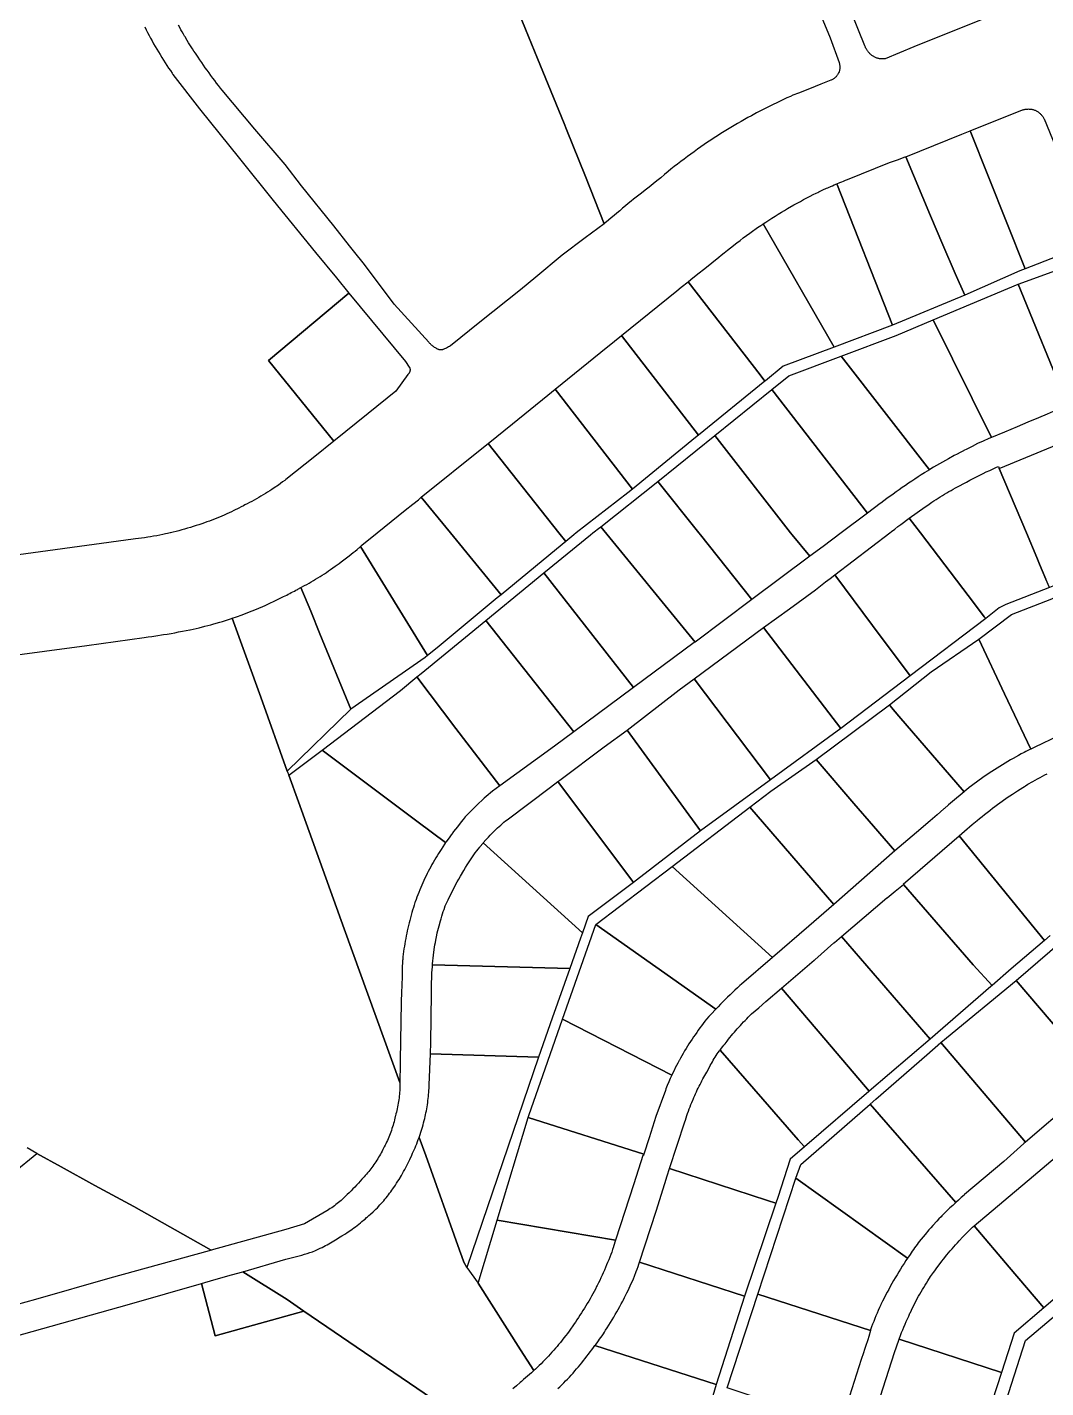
# Model space of a CAD drawing. Header units: metres. Extents: x 3 to 1005126, y 39 to 4383651.
# Drawn here: x 478923.6 to 479233.9, y 4365535 to 4365949.3 of the extents above; entities that cross this region are included whole.
import ezdxf

# ---------------------------------------------------------------- set-up
doc = ezdxf.new("R2010")
doc.units = ezdxf.units.M
doc.header["$MEASUREMENT"] = 0
doc.layers.add('TM_Llucmajor', color=7, linetype='Continuous')

msp = doc.modelspace()

# ---------------------------------------------------------------- linework, layer by layer
at = {"layer": 'TM_Llucmajor', "linetype": 'Continuous', "flags": 128}
for points in [[(479153.27, 4365982.13), (479168.16, 4365946.13), (479170.88, 4365938.61), (479170.92, 4365938.48), (479170.98, 4365938.29), (479171.03, 4365938.1), (479171.06, 4365937.91), (479171.09, 4365937.71), (479171.11, 4365937.52), (479171.12, 4365937.32), (479171.12, 4365936.93), (479171.1, 4365936.73), (479171.08, 4365936.54), (479171.04, 4365936.34), (479171, 4365936.15), (479170.88, 4365935.77), (479170.74, 4365935.41), (479170.65, 4365935.23), (479170.45, 4365934.89), (479170.34, 4365934.73), (479170.22, 4365934.57), (479170.1, 4365934.42), (479169.97, 4365934.27), (479169.83, 4365934.13), (479169.53, 4365933.87), (479169.38, 4365933.75), (479169.21, 4365933.64), (479169.05, 4365933.54), (479168.88, 4365933.44), (479168.7, 4365933.35), (479168.52, 4365933.27), (479168.35, 4365933.2), (479165.29, 4365931.98), (479163.6, 4365931.3), (479161.9, 4365930.62), (479158.5, 4365929.28), (479156.82, 4365928.62), (479156.08, 4365928.29), (479155.03, 4365927.82), (479153.98, 4365927.34), (479152.94, 4365926.85), (479151.9, 4365926.36), (479150.86, 4365925.86), (479149.83, 4365925.35), (479148.8, 4365924.84), (479147.78, 4365924.31), (479146.76, 4365923.78), (479145.74, 4365923.25), (479144.73, 4365922.71), (479144.19, 4365922.41), (479143.14, 4365921.83), (479142.09, 4365921.24), (479141.04, 4365920.65), (479140, 4365920.04), (479138.97, 4365919.43), (479137.94, 4365918.82), (479136.91, 4365918.2), (479135.89, 4365917.57), (479134.87, 4365916.93), (479133.85, 4365916.29), (479132.84, 4365915.64), (479131.84, 4365914.98), (479130.84, 4365914.32), (479129.84, 4365913.63), (479128.81, 4365912.91), (479127.78, 4365912.18), (479126.75, 4365911.44), (479125.73, 4365910.69), (479124.71, 4365909.94), (479123.7, 4365909.19), (479122.69, 4365908.42), (479121.69, 4365907.65), (479120.69, 4365906.88), (479119.7, 4365906.1), (479118.88, 4365905.41), (479117.73, 4365904.45), (479116.56, 4365903.49), (479115.4, 4365902.54), (479114.23, 4365901.6), (479113.05, 4365900.66), (479111.87, 4365899.72), (479110.69, 4365898.8), (479109.5, 4365897.88), (479108.28, 4365896.94), (479107.58, 4365896.36), (479106.7, 4365895.64), (479105.83, 4365894.92), (479104.96, 4365894.2), (479104.08, 4365893.47), (479103.22, 4365892.74), (479102.35, 4365892.01), (479101.48, 4365891.28), (479100.62, 4365890.54), (479099.59, 4365889.67), (479099.49, 4365889.58), (479099.38, 4365889.49), (479093.61, 4365903.87), (479087.83, 4365918.24), (479087.13, 4365919.98), (479079.07, 4365939.85), (479075.42, 4365948.8), (479071.88, 4365957.53)], [(479224.29, 4365955.66), (479193.62, 4365943.39), (479184.98, 4365939.72), (479184.78, 4365939.7), (479184.59, 4365939.68), (479184.39, 4365939.67), (479184.2, 4365939.67), (479184, 4365939.67), (479183.8, 4365939.68), (479183.59, 4365939.7), (479183.39, 4365939.73), (479183.19, 4365939.76), (479182.99, 4365939.8), (479182.79, 4365939.85), (479182.59, 4365939.91), (479182.39, 4365939.97), (479182.19, 4365940.04), (479182, 4365940.12), (479181.81, 4365940.21), (479181.62, 4365940.3), (479181.44, 4365940.4), (479181.26, 4365940.5), (479181.08, 4365940.62), (479180.91, 4365940.74), (479180.75, 4365940.86), (479180.59, 4365940.99), (479180.43, 4365941.13), (479180.28, 4365941.27), (479180.14, 4365941.41), (479180.01, 4365941.56), (479179.88, 4365941.71), (479179.75, 4365941.87), (479179.63, 4365942.03), (479179.52, 4365942.19), (479179.42, 4365942.35), (479179.31, 4365942.51), (479179.21, 4365942.69), (479179.1, 4365942.87), (479178.99, 4365943.07), (479178.89, 4365943.26), (479178.81, 4365943.46), (479178.72, 4365943.65), (479170.38, 4365964.43)], [(479071.88, 4365957.53), (479075.42, 4365948.8), (479079.07, 4365939.85), (479087.13, 4365919.98), (479087.83, 4365918.24), (479093.61, 4365903.87), (479099.38, 4365889.49), (479093.6, 4365885.22), (479086.57, 4365879.93), (479078.49, 4365873.22), (479073.82, 4365869.36), (479061.5, 4365859.49), (479052.53, 4365852.31), (479052.23, 4365852.14), (479051.93, 4365851.97), (479051.62, 4365851.81), (479051.3, 4365851.65), (479050.99, 4365851.5), (479050.67, 4365851.36), (479050.34, 4365851.23), (479050.2, 4365851.17), (479050.08, 4365851.14), (479049.95, 4365851.11), (479049.83, 4365851.09), (479049.7, 4365851.07), (479049.58, 4365851.07), (479049.45, 4365851.07), (479049.33, 4365851.08), (479049.2, 4365851.1), (479049.08, 4365851.13), (479048.97, 4365851.16), (479048.84, 4365851.2), (479048.72, 4365851.25), (479048.58, 4365851.33), (479048.35, 4365851.44), (479048.15, 4365851.55), (479047.93, 4365851.67), (479047.72, 4365851.8), (479047.53, 4365851.94), (479047.32, 4365852.08), (479047.12, 4365852.23), (479046.93, 4365852.39), (479046.76, 4365852.55), (479046.58, 4365852.72), (479046.41, 4365852.89), (479046.23, 4365853.07), (479046.08, 4365853.26), (479045.98, 4365853.38), (479035.43, 4365865), (479026.32, 4365877.13), (479023.04, 4365881.24), (479021.83, 4365882.78), (479016.99, 4365888.88), (479007.21, 4365901.09), (479002.2, 4365907.5), (478992.9, 4365918.26), (478982.99, 4365930.22), (478982.51, 4365930.83), (478981.9, 4365931.59), (478981.3, 4365932.34), (478980.73, 4365933.11), (478980.14, 4365933.88), (478979.56, 4365934.66), (478978.99, 4365935.44), (478978.42, 4365936.23), (478977.86, 4365937.02), (478977.32, 4365937.81), (478976.76, 4365938.61), (478976.23, 4365939.42), (478975.68, 4365940.25), (478975.26, 4365940.84), (478974.83, 4365941.46), (478974.4, 4365942.09), (478973.99, 4365942.72), (478973.57, 4365943.37), (478973.16, 4365944.01), (478972.76, 4365944.64), (478972.38, 4365945.28), (478971.68, 4365946.41), (478971.57, 4365946.6), (478971.19, 4365947.25), (478970.83, 4365947.92), (478970.45, 4365948.59), (478970.1, 4365949.24), (478969.75, 4365949.93)], [(478959.4, 4365949.44), (478959.83, 4365948.59), (478960.27, 4365947.72), (478960.73, 4365946.87), (478961.19, 4365946.01), (478961.65, 4365945.17), (478962.13, 4365944.33), (478962.61, 4365943.49), (478963.08, 4365942.66), (478963.58, 4365941.82), (478964.08, 4365940.99), (478964.58, 4365940.17), (478965.09, 4365939.35), (478965.61, 4365938.55), (478966.14, 4365937.73), (478966.66, 4365936.92), (478967.22, 4365936.12), (478967.75, 4365935.33), (478968, 4365934.95), (478976.13, 4365924.47), (478988.31, 4365909.41), (478998.56, 4365896.57), (479011.38, 4365880.74), (479017.81, 4365872.98), (479021.61, 4365868.37), (478997.08, 4365847.82), (479017.02, 4365823.26), (479011.27, 4365818.6), (479002.38, 4365811.56), (479002.06, 4365811.32), (479001.41, 4365810.85), (479000.77, 4365810.38), (479000.13, 4365809.92), (478998.83, 4365809.02), (478998.17, 4365808.58), (478997.5, 4365808.15), (478996.84, 4365807.72), (478996.16, 4365807.31), (478995.49, 4365806.89), (478994.81, 4365806.49), (478994.13, 4365806.09), (478993.44, 4365805.69), (478992.75, 4365805.31), (478992.06, 4365804.94), (478991.35, 4365804.56), (478990.65, 4365804.2), (478989.94, 4365803.84), (478989.51, 4365803.62), (478988.79, 4365803.23), (478988.06, 4365802.85), (478986.6, 4365802.13), (478985.88, 4365801.78), (478985.13, 4365801.44), (478984.38, 4365801.1), (478983.64, 4365800.77), (478982.14, 4365800.13), (478979.86, 4365799.23), (478979.1, 4365798.95), (478978.34, 4365798.67), (478977.63, 4365798.42), (478976.77, 4365798.13), (478975.91, 4365797.84), (478975.06, 4365797.55), (478974.18, 4365797.28), (478973.31, 4365797.01), (478972.45, 4365796.76), (478971.57, 4365796.51), (478970.7, 4365796.26), (478969.83, 4365796.01), (478968.95, 4365795.78), (478968.07, 4365795.56), (478967.23, 4365795.35), (478967.19, 4365795.34), (478966.31, 4365795.13), (478965.79, 4365795.02), (478964.88, 4365794.83), (478963.97, 4365794.65), (478963.06, 4365794.48), (478962.13, 4365794.31), (478961.22, 4365794.16), (478960.31, 4365794.01), (478959.39, 4365793.87), (478958.47, 4365793.74), (478957.56, 4365793.62), (478956.63, 4365793.51), (478955.88, 4365793.41), (478913.47, 4365787.67)], [(479240.56, 4365834.18), (479225.4, 4365871.06), (479250.34, 4365880.13)], [(479234.95, 4365778.67), (479221.7, 4365773.52), (479219.61, 4365772.48), (479215.54, 4365769.26), (479215.12, 4365769.81), (479212.11, 4365773.77), (479195.71, 4365795.35), (479195.71, 4365795.35), (479192.28, 4365799.86), (479197.15, 4365803.25), (479197.94, 4365803.81), (479198.74, 4365804.37), (479199.15, 4365804.66), (479199.78, 4365805.08), (479200.42, 4365805.51), (479201.07, 4365805.92), (479201.72, 4365806.33), (479202.37, 4365806.74), (479203.03, 4365807.13), (479203.69, 4365807.52), (479204.35, 4365807.91), (479205.02, 4365808.28), (479205.69, 4365808.65), (479206.37, 4365809.02), (479206.76, 4365809.22), (479207.75, 4365809.77), (479208.73, 4365810.31), (479209.72, 4365810.84), (479210.72, 4365811.37), (479211.72, 4365811.89), (479212.72, 4365812.4), (479213.72, 4365812.91), (479214.73, 4365813.4), (479215.74, 4365813.9), (479216.76, 4365814.38), (479217.78, 4365814.86), (479218.8, 4365815.33), (479219.4, 4365815.6), (479219.68, 4365814.98), (479227.96, 4365795.35), (479231.14, 4365787.81), (479231.92, 4365785.82), (479232.76, 4365783.85), (479233.85, 4365781.26)], [(478915.99, 4365757.63), (478941.81, 4365761.03), (478959.29, 4365763.52), (478960.46, 4365763.67), (478961.62, 4365763.83), (478962.79, 4365763.99), (478965.11, 4365764.35), (478966.27, 4365764.54), (478967.43, 4365764.74), (478968.58, 4365764.94), (478969.74, 4365765.16), (478970.89, 4365765.38), (478973.19, 4365765.84), (478973.26, 4365765.85), (478974.16, 4365766.05), (478975.07, 4365766.25), (478975.97, 4365766.45), (478977.77, 4365766.89), (478978.67, 4365767.12), (478979.57, 4365767.36), (478980.46, 4365767.6), (478982.24, 4365768.12), (478983.13, 4365768.39), (478984, 4365768.66), (478984.89, 4365768.95), (478985.56, 4365769.17), (478986.08, 4365769.34), (478994.74, 4365745.26), (479002.83, 4365722.78), (479003.27, 4365721.58), (479006.2, 4365713.45), (479020.19, 4365674.76), (479037.12, 4365627.94), (479037.16, 4365627.14), (479037.14, 4365626.59), (479037.11, 4365626.04), (479037.08, 4365625.48), (479037.03, 4365624.93), (479036.98, 4365624.37), (479036.92, 4365623.82), (479036.86, 4365623.27), (479036.79, 4365622.72), (479036.7, 4365622.17), (479036.62, 4365621.62), (479036.52, 4365621.07), (479036.42, 4365620.53), (479036.31, 4365619.98), (479036.19, 4365619.44), (479036.06, 4365618.9), (479035.93, 4365618.36), (479035.79, 4365617.82), (479035.73, 4365617.61), (479035.61, 4365617.07), (479035.48, 4365616.54), (479035.34, 4365616.01), (479035.19, 4365615.48), (479035.04, 4365614.95), (479034.87, 4365614.42), (479034.7, 4365613.9), (479034.53, 4365613.38), (479034.34, 4365612.86), (479034.15, 4365612.34), (479033.95, 4365611.83), (479033.74, 4365611.32), (479033.53, 4365610.81), (479033.31, 4365610.31), (479033.08, 4365609.81), (479032.84, 4365609.31), (479032.6, 4365608.82), (479032.34, 4365608.33), (479032.16, 4365607.99), (479031.93, 4365607.51), (479031.69, 4365607.04), (479031.45, 4365606.56), (479031.19, 4365606.1), (479030.93, 4365605.63), (479030.66, 4365605.17), (479030.39, 4365604.72), (479030.11, 4365604.26), (479029.82, 4365603.82), (479029.52, 4365603.37), (479029.22, 4365602.93), (479028.91, 4365602.5), (479028.6, 4365602.07), (479028.28, 4365601.65), (479027.95, 4365601.23), (479027.62, 4365600.81), (479027.28, 4365600.4), (479026.93, 4365600), (479026.58, 4365599.6), (479026.22, 4365599.2), (479026.12, 4365599.09), (479025.58, 4365598.48), (479025.04, 4365597.88), (479024.5, 4365597.28), (479023.94, 4365596.68), (479023.38, 4365596.1), (479022.82, 4365595.52), (479022.25, 4365594.94), (479021.68, 4365594.37), (479021.09, 4365593.81), (479020.51, 4365593.25), (479019.92, 4365592.7), (479019.6, 4365592.39), (479019.21, 4365592.05), (479018.82, 4365591.71), (479018.42, 4365591.38), (479018.02, 4365591.06), (479017.61, 4365590.75), (479017.2, 4365590.42), (479016.78, 4365590.12), (479016.36, 4365589.82), (479015.94, 4365589.53), (479015.5, 4365589.25), (479015.07, 4365588.97), (479014.92, 4365588.87), (479008.05, 4365584.91), (479002.35, 4365583.22), (478979.7, 4365576.93), (478956.07, 4365590.17), (478944.18, 4365596.57), (478933.92, 4365602.27), (478926.59, 4365606.35), (478923.6, 4365608.01)], [(479235.21, 4365672.7), (479233.47, 4365671.22), (479233.47, 4365671.22), (479207.42, 4365703.03), (479209.94, 4365705.2), (479210.66, 4365705.85), (479211.41, 4365706.49), (479212.91, 4365707.75), (479213.67, 4365708.37), (479214.44, 4365708.99), (479215.2, 4365709.6), (479215.98, 4365710.21), (479216.76, 4365710.81), (479216.88, 4365710.9), (479217.61, 4365711.47), (479218.36, 4365712.03), (479219.1, 4365712.58), (479219.85, 4365713.13), (479220.61, 4365713.68), (479222.13, 4365714.74), (479222.9, 4365715.27), (479223.67, 4365715.78), (479225.23, 4365716.8), (479226.02, 4365717.3), (479226.81, 4365717.79), (479227.4, 4365718.15), (479227.71, 4365718.34), (479228.43, 4365718.77), (479229.89, 4365719.63), (479230.63, 4365720.05), (479231.37, 4365720.46), (479232.11, 4365720.86), (479232.86, 4365721.26), (479233.61, 4365721.65), (479234.23, 4365721.96)], [(479250.34, 4365629.18), (479224.85, 4365658.98), (479248.98, 4365679.84)], [(479055.98, 4365525.56), (479007.92, 4365558.33), (479007.92, 4365558.33), (479002.76, 4365561.85), (478989.25, 4365570.34), (479002.35, 4365574.12), (479004.01, 4365574.51), (479004.83, 4365574.72), (479005.66, 4365574.94), (479007.3, 4365575.41), (479008.11, 4365575.64), (479008.93, 4365575.89), (479009.74, 4365576.15), (479010.55, 4365576.42), (479010.72, 4365576.47), (479011.27, 4365576.71), (479011.81, 4365576.94), (479012.89, 4365577.45), (479013.42, 4365577.71), (479013.95, 4365577.97), (479014.48, 4365578.26), (479015, 4365578.54), (479015.52, 4365578.83), (479016.03, 4365579.11), (479016.54, 4365579.42), (479017.04, 4365579.73), (479017.55, 4365580.04), (479018.04, 4365580.37), (479018.4, 4365580.61), (479018.94, 4365580.93), (479019.48, 4365581.24), (479020.54, 4365581.89), (479021.07, 4365582.24), (479021.59, 4365582.58), (479022.61, 4365583.29), (479023.12, 4365583.66), (479023.62, 4365584.02), (479024.12, 4365584.41), (479024.61, 4365584.79), (479025.09, 4365585.18), (479025.57, 4365585.58), (479026.05, 4365585.98), (479026.52, 4365586.38), (479026.99, 4365586.8), (479027.28, 4365587.07), (479027.72, 4365587.45), (479028.16, 4365587.82), (479029.02, 4365588.61), (479029.43, 4365589), (479029.85, 4365589.42), (479030.26, 4365589.82), (479031.06, 4365590.66), (479031.45, 4365591.08), (479031.83, 4365591.53), (479032.21, 4365591.96), (479032.58, 4365592.41), (479032.95, 4365592.84), (479033.31, 4365593.3), (479033.66, 4365593.75), (479034.01, 4365594.22), (479034.35, 4365594.68), (479034.69, 4365595.16), (479034.97, 4365595.56), (479035.75, 4365596.7), (479036.13, 4365597.28), (479036.5, 4365597.86), (479036.87, 4365598.45), (479037.59, 4365599.63), (479038.27, 4365600.83), (479038.6, 4365601.43), (479038.93, 4365602.04), (479039.25, 4365602.66), (479039.56, 4365603.27), (479039.86, 4365603.9), (479040.16, 4365604.52), (479040.74, 4365605.78), (479041.01, 4365606.41), (479041.2, 4365606.86), (479041.74, 4365608.08), (479042, 4365608.7), (479042.25, 4365609.32), (479042.49, 4365609.94), (479042.73, 4365610.57), (479042.95, 4365611.18), (479045.04, 4365605.68), (479055.29, 4365576.84), (479056.03, 4365575.01), (479056.64, 4365573.2), (479057.5, 4365571.59), (479061, 4365566.79), (479073.84, 4365546.58), (479077.9, 4365540.19), (479077.22, 4365539.56), (479076.63, 4365539.03), (479076.02, 4365538.5), (479075.41, 4365537.98), (479074.79, 4365537.47), (479074.13, 4365536.93), (479073.76, 4365536.58), (479072.64, 4365535.6), (479071.5, 4365534.66)], [(478919.3, 4365550.47), (478954.79, 4365560.4), (478976.68, 4365566.72), (478980.86, 4365550.75), (479007.92, 4365558.33), (479055.98, 4365525.56)], [(479192.69, 4365440.11), (479227.68, 4365549.37), (479245.81, 4365564.74)], [(479085.25, 4365534.71), (479085.84, 4365535.28), (479086.44, 4365535.87), (479087.02, 4365536.45), (479087.6, 4365537.05), (479088.18, 4365537.64), (479088.74, 4365538.25), (479089.31, 4365538.86), (479089.86, 4365539.47), (479090.41, 4365540.09), (479090.96, 4365540.72), (479091.5, 4365541.35), (479092.03, 4365541.98), (479092.56, 4365542.62), (479093.08, 4365543.27), (479093.59, 4365543.92), (479094.1, 4365544.58), (479094.6, 4365545.24), (479095.09, 4365545.9), (479095.58, 4365546.57), (479096.06, 4365547.25), (479096.52, 4365547.9), (479133.43, 4365536.02), (479124.95, 4365506.93)]]:
    msp.add_lwpolyline(points, dxfattribs=at)
for points in [[(479227.58, 4365875.78), (479210.78, 4365917.75), (479226.76, 4365924.14), (479226.96, 4365924.2), (479227.16, 4365924.26), (479227.36, 4365924.31), (479227.56, 4365924.35), (479227.76, 4365924.39), (479227.96, 4365924.41), (479228.17, 4365924.43), (479228.37, 4365924.44), (479228.58, 4365924.45), (479228.78, 4365924.44), (479228.99, 4365924.43), (479229.19, 4365924.41), (479229.4, 4365924.38), (479229.6, 4365924.34), (479229.8, 4365924.3), (479230, 4365924.25), (479230.19, 4365924.19), (479230.39, 4365924.12), (479230.58, 4365924.04), (479230.77, 4365923.96), (479230.95, 4365923.87), (479231.13, 4365923.77), (479231.31, 4365923.67), (479231.48, 4365923.56), (479231.65, 4365923.44), (479231.82, 4365923.32), (479231.97, 4365923.19), (479232.13, 4365923.05), (479232.28, 4365922.91), (479232.42, 4365922.76), (479232.56, 4365922.61), (479232.69, 4365922.45), (479232.81, 4365922.29), (479232.93, 4365922.12), (479233.04, 4365921.95), (479233.15, 4365921.77), (479233.24, 4365921.59), (479233.34, 4365921.4), (479248.72, 4365884.03), (479227.58, 4365875.78)], [(479209.15, 4365867.76), (479206.3, 4365874.36), (479202.51, 4365883.12), (479198.72, 4365891.88), (479191.18, 4365909.9), (479208.26, 4365916.74), (479210.78, 4365917.75), (479227.58, 4365875.78), (479225.98, 4365875.15), (479209.15, 4365867.76)], [(479187.14, 4365858.59), (479170.22, 4365901.65), (479171.14, 4365902.02), (479171.72, 4365902.26), (479172.29, 4365902.49), (479172.87, 4365902.72), (479173.44, 4365902.94), (479186.3, 4365908.15), (479188.67, 4365908.99), (479191.05, 4365909.85), (479191.18, 4365909.9), (479198.72, 4365891.88), (479202.51, 4365883.12), (479206.3, 4365874.36), (479209.15, 4365867.76), (479187.14, 4365858.59)], [(479169.38, 4365851.9), (479147.74, 4365889.46), (479148.58, 4365890.01), (479149.52, 4365890.62), (479150.46, 4365891.22), (479151.4, 4365891.81), (479152.35, 4365892.4), (479153.31, 4365892.98), (479154.26, 4365893.55), (479155.22, 4365894.12), (479157.16, 4365895.22), (479158.13, 4365895.77), (479159.11, 4365896.31), (479160.09, 4365896.84), (479161.07, 4365897.36), (479162.06, 4365897.88), (479163.05, 4365898.39), (479163.93, 4365898.83), (479164.4, 4365899.05), (479164.77, 4365899.26), (479165.15, 4365899.45), (479165.53, 4365899.64), (479165.92, 4365899.82), (479166.31, 4365900), (479166.7, 4365900.17), (479167.1, 4365900.33), (479167.5, 4365900.48), (479167.9, 4365900.63), (479168.14, 4365900.73), (479168.3, 4365900.8), (479168.87, 4365901.06), (479169.43, 4365901.3), (479170.22, 4365901.65), (479187.14, 4365858.59), (479169.38, 4365851.9)], [(479148.31, 4365841.55), (479146.84, 4365843.45), (479124.91, 4365871.83), (479125.72, 4365872.48), (479127.86, 4365874.19), (479129.99, 4365875.9), (479134.27, 4365879.3), (479135, 4365879.88), (479135.94, 4365880.65), (479136.89, 4365881.42), (479137.85, 4365882.18), (479139.77, 4365883.68), (479140.74, 4365884.42), (479141.72, 4365885.16), (479142.7, 4365885.89), (479143.68, 4365886.61), (479144.51, 4365887.2), (479145.66, 4365888.03), (479146.66, 4365888.74), (479146.73, 4365888.78), (479147.65, 4365889.4), (479147.74, 4365889.46), (479169.38, 4365851.9), (479153.88, 4365846.07), (479148.45, 4365841.66), (479148.31, 4365841.55)], [(479128.11, 4365825.13), (479104.66, 4365855.47), (479121.46, 4365869.06), (479122.8, 4365870.13), (479124.91, 4365871.83), (479146.84, 4365843.45), (479148.31, 4365841.55), (479128.11, 4365825.13)], [(479217.36, 4365824.42), (479199.59, 4365860.23), (479225.4, 4365871.06), (479240.56, 4365834.18), (479237.01, 4365832.68), (479234.29, 4365831.54), (479231.58, 4365830.4), (479228.34, 4365829.04), (479225.11, 4365827.68), (479221.25, 4365826.05), (479217.36, 4365824.42)], [(479017.02, 4365823.26), (478997.08, 4365847.82), (479021.61, 4365868.37), (479038.8, 4365847.53), (479039.98, 4365845.85), (479040.03, 4365845.8), (479040.05, 4365845.72), (479040.09, 4365845.65), (479040.12, 4365845.58), (479040.14, 4365845.51), (479040.16, 4365845.44), (479040.17, 4365845.37), (479040.2, 4365845.28), (479040.22, 4365845.2), (479040.22, 4365845.12), (479040.22, 4365845.03), (479040.22, 4365844.95), (479040.22, 4365844.87), (479040.22, 4365844.8), (479040.2, 4365844.7), (479040.18, 4365844.62), (479040.16, 4365844.55), (479040.15, 4365844.46), (479040.12, 4365844.38), (479040.09, 4365844.31), (479040.05, 4365844.23), (479040.02, 4365844.17), (479039.97, 4365844.09), (479039.93, 4365844.02), (479039.89, 4365843.95), (479039.84, 4365843.89), (479039.78, 4365843.83), (479039.73, 4365843.78), (479039.67, 4365843.72), (479039.62, 4365843.67), (479039.57, 4365843.62), (479039.51, 4365843.58), (479035.91, 4365838.48), (479027.42, 4365831.7), (479017.02, 4365823.26)], [(479198.39, 4365814.54), (479171.5, 4365849.13), (479188.33, 4365855.45), (479199.59, 4365860.23), (479217.36, 4365824.42), (479216.46, 4365824.08), (479214.76, 4365823.32), (479213.08, 4365822.52), (479211.42, 4365821.7), (479210.59, 4365821.28), (479209.76, 4365820.85), (479208.94, 4365820.41), (479208.74, 4365820.31), (479207.82, 4365819.84), (479206.9, 4365819.36), (479205.99, 4365818.88), (479204.17, 4365817.9), (479203.26, 4365817.39), (479202.36, 4365816.88), (479201.47, 4365816.37), (479200.57, 4365815.85), (479199.68, 4365815.32), (479198.81, 4365814.8), (479198.39, 4365814.54)], [(479107.93, 4365808.67), (479084.43, 4365839.09), (479098.32, 4365850.34), (479102.47, 4365853.69), (479104.66, 4365855.47), (479128.11, 4365825.13), (479127.16, 4365824.36), (479107.93, 4365808.67)], [(479179.55, 4365801.35), (479150.44, 4365838.99), (479155.59, 4365843.16), (479171.5, 4365849.13), (479198.39, 4365814.54), (479197.04, 4365813.71), (479196.89, 4365813.62), (479195.92, 4365813), (479194.94, 4365812.38), (479193.98, 4365811.74), (479193.01, 4365811.11), (479192.05, 4365810.46), (479191.1, 4365809.82), (479190.14, 4365809.16), (479189.2, 4365808.5), (479188.26, 4365807.83), (479187.32, 4365807.15), (479185.46, 4365805.79), (479184.53, 4365805.09), (479183.61, 4365804.39), (479183.43, 4365804.25), (479179.55, 4365801.35)], [(479085.54, 4365795.35), (479064.03, 4365822.6), (479071.47, 4365828.59), (479082.21, 4365837.29), (479084.43, 4365839.09), (479107.93, 4365808.67), (479106.56, 4365807.55), (479090.86, 4365795.35), (479090.11, 4365794.77), (479087.62, 4365792.72), (479085.54, 4365795.35)], [(479156.12, 4365795.35), (479133.08, 4365824.96), (479150.44, 4365838.99), (479179.55, 4365801.35), (479171.52, 4365795.35), (479166.02, 4365791.24), (479162.03, 4365788.26), (479156.57, 4365794.77), (479156.12, 4365795.35)], [(479128.19, 4365795.35), (479115.68, 4365810.98), (479133.08, 4365824.96), (479156.12, 4365795.35), (479156.57, 4365794.77), (479162.03, 4365788.26), (479144.36, 4365775.06), (479128.65, 4365794.77), (479128.19, 4365795.35)], [(479227.96, 4365795.35), (479219.68, 4365814.98), (479244.02, 4365825.04), (479246.5, 4365826.07), (479248.97, 4365827.09), (479251.19, 4365821.72), (479253.32, 4365816.57), (479255.45, 4365811.41), (479256.47, 4365808.94), (479259.79, 4365800.9), (479260.98, 4365798), (479262.08, 4365795.35), (479262.18, 4365795.1), (479263.07, 4365792.94), (479263.96, 4365790.79), (479250.55, 4365785.19), (479237.14, 4365779.58), (479236.04, 4365779.13), (479234.95, 4365778.67), (479233.85, 4365781.26), (479232.76, 4365783.85), (479231.92, 4365785.82), (479231.14, 4365787.81), (479227.96, 4365795.35)], [(479052.51, 4365795.35), (479043.63, 4365806.18), (479062.55, 4365821.41), (479064.03, 4365822.6), (479085.54, 4365795.35), (479087.62, 4365792.72), (479086.51, 4365791.8), (479067.97, 4365776.5), (479052.51, 4365795.35)], [(479127.02, 4365762.1), (479098.36, 4365797.21), (479115.68, 4365810.98), (479128.19, 4365795.35), (479128.65, 4365794.77), (479144.36, 4365775.06), (479127.02, 4365762.1)], [(479045.54, 4365757.98), (479025.15, 4365791.2), (479025.57, 4365791.56), (479030.24, 4365795.35), (479038.77, 4365802.27), (479041.08, 4365804.05), (479042.75, 4365805.39), (479043.35, 4365805.87), (479043.63, 4365806.18), (479052.51, 4365795.35), (479067.97, 4365776.5), (479066.8, 4365775.53), (479048.45, 4365760.38), (479045.54, 4365757.98)], [(479098.03, 4365796.95), (479098.36, 4365797.21), (479127.02, 4365762.1), (479126.76, 4365761.91), (479108.29, 4365748.22), (479080.98, 4365783.18), (479095.16, 4365794.77), (479095.92, 4365795.35), (479098.03, 4365796.95)], [(479192.5, 4365751.76), (479181.03, 4365767.15), (479169.56, 4365782.54), (479186.31, 4365795.35), (479186.89, 4365795.79), (479187.83, 4365796.52), (479188.76, 4365797.24), (479189.68, 4365797.94), (479192.28, 4365799.86), (479195.71, 4365795.35), (479212.11, 4365773.77), (479215.12, 4365769.81), (479215.54, 4365769.26), (479192.5, 4365751.76)], [(479022.14, 4365741.67), (479012.79, 4365764.55), (479009.97, 4365771.46), (479006.99, 4365778.71), (479008.09, 4365779.28), (479008.78, 4365779.65), (479009.46, 4365780.03), (479010.14, 4365780.42), (479010.8, 4365780.81), (479011.47, 4365781.21), (479012.15, 4365781.62), (479012.8, 4365782.04), (479013.46, 4365782.46), (479014.12, 4365782.89), (479014.77, 4365783.32), (479015.41, 4365783.76), (479016.04, 4365784.21), (479016.68, 4365784.66), (479016.75, 4365784.72), (479017.39, 4365785.17), (479018.02, 4365785.61), (479018.65, 4365786.06), (479019.27, 4365786.51), (479020.5, 4365787.43), (479021.72, 4365788.37), (479022.92, 4365789.33), (479023.53, 4365789.82), (479024.11, 4365790.31), (479024.55, 4365790.68), (479024.7, 4365790.81), (479025.15, 4365791.2), (479045.54, 4365757.98), (479044.82, 4365757.39), (479022.14, 4365741.67)], [(479090.07, 4365734.72), (479063.28, 4365768.67), (479076.38, 4365779.43), (479080.98, 4365783.18), (479108.29, 4365748.22), (479090.07, 4365734.72)], [(479171.41, 4365735.74), (479147.88, 4365766.48), (479155.78, 4365772.25), (479163.7, 4365778), (479166.76, 4365780.44), (479168.16, 4365781.49), (479169.56, 4365782.54), (479181.03, 4365767.15), (479192.5, 4365751.76), (479171.41, 4365735.74)], [(479002.83, 4365722.78), (478994.74, 4365745.26), (478986.08, 4365769.34), (478987.34, 4365769.77), (478989.1, 4365770.41), (478990.86, 4365771.07), (478993.47, 4365772.12), (478996.06, 4365773.23), (478996.91, 4365773.62), (478997.77, 4365774.01), (478998.61, 4365774.41), (478999.46, 4365774.82), (479000.3, 4365775.23), (479001.71, 4365775.93), (479002.18, 4365776.15), (479002.65, 4365776.42), (479003.1, 4365776.68), (479003.58, 4365776.93), (479004.04, 4365777.17), (479004.52, 4365777.41), (479004.99, 4365777.64), (479005.48, 4365777.87), (479005.97, 4365778.08), (479006.04, 4365778.12), (479006.01, 4365778.2), (479006.99, 4365778.71), (479009.97, 4365771.46), (479012.79, 4365764.55), (479022.14, 4365741.67), (479002.83, 4365722.78)], [(479229.33, 4365729.51), (479221.32, 4365746.33), (479213.42, 4365762.94), (479223.41, 4365770.49), (479235.68, 4365775.3), (479236.5, 4365775.65), (479252.53, 4365739.56), (479236.6, 4365732.98), (479235.58, 4365732.51), (479234.61, 4365732.05), (479233.62, 4365731.59), (479232.64, 4365731.12), (479230.7, 4365730.18), (479229.72, 4365729.7), (479229.33, 4365729.51)], [(479054.15, 4365735.72), (479042.33, 4365751.46), (479043.61, 4365752.51), (479063.28, 4365768.67), (479090.07, 4365734.72), (479084.24, 4365730.4), (479067.56, 4365718.28), (479054.15, 4365735.72)], [(479149.96, 4365720.11), (479126.78, 4365750.9), (479137.33, 4365758.69), (479147.88, 4365766.48), (479171.41, 4365735.74), (479149.96, 4365720.11)], [(479186.89, 4365742.17), (479186.23, 4365742.94), (479198.94, 4365753.06), (479213.42, 4365762.94), (479221.32, 4365746.33), (479229.33, 4365729.51), (479228.75, 4365729.22), (479227.79, 4365728.74), (479227.24, 4365728.46), (479226.4, 4365728.01), (479225.56, 4365727.57), (479223.9, 4365726.65), (479223.08, 4365726.18), (479222.26, 4365725.7), (479221.45, 4365725.21), (479220.64, 4365724.73), (479219.04, 4365723.73), (479218.24, 4365723.22), (479217.45, 4365722.7), (479216.65, 4365722.17), (479215.87, 4365721.64), (479215.09, 4365721.1), (479214.32, 4365720.56), (479213.54, 4365720), (479212.78, 4365719.45), (479212.02, 4365718.89), (479211.26, 4365718.31), (479210.53, 4365717.75), (479210.46, 4365717.7), (479209.18, 4365716.65), (479208.96, 4365716.47), (479189.12, 4365739.57), (479186.89, 4365742.17)], [(479051.06, 4365701.01), (479042.72, 4365707.25), (479013.43, 4365729.17), (479037.28, 4365747.31), (479042.33, 4365751.46), (479054.15, 4365735.72), (479067.56, 4365718.28), (479065.33, 4365716.66), (479064.68, 4365716.13), (479064.05, 4365715.59), (479063.44, 4365715.06), (479062.84, 4365714.52), (479062.23, 4365713.98), (479061.05, 4365712.88), (479060.45, 4365712.32), (479059.87, 4365711.75), (479059.3, 4365711.18), (479058.72, 4365710.61), (479057.6, 4365709.43), (479057.02, 4365708.82), (479056.4, 4365708.05), (479055.8, 4365707.33), (479054.63, 4365705.85), (479054.05, 4365705.1), (479053.48, 4365704.35), (479052.91, 4365703.59), (479052.77, 4365703.4), (479052.35, 4365702.82), (479051.26, 4365701.29), (479051.06, 4365701.01)], [(479128.66, 4365704.55), (479106.31, 4365735.22), (479106.4, 4365735.29), (479122.23, 4365747.51), (479126.78, 4365750.9), (479149.96, 4365720.11), (479149.59, 4365719.84), (479128.66, 4365704.55)], [(479187.89, 4365698.46), (479181.35, 4365706.07), (479175.41, 4365712.97), (479163.89, 4365726.36), (479186.23, 4365742.94), (479186.89, 4365742.17), (479189.12, 4365739.57), (479208.96, 4365716.47), (479205.46, 4365713.53), (479204.21, 4365712.47), (479202.99, 4365711.42), (479202.8, 4365711.26), (479201.76, 4365710.37), (479200.76, 4365709.51), (479198.63, 4365707.68), (479194.46, 4365704.1), (479187.89, 4365698.46)], [(479108.25, 4365688.86), (479085.19, 4365719.59), (479085.81, 4365720.05), (479099.36, 4365730.23), (479106.31, 4365735.22), (479128.66, 4365704.55), (479109.22, 4365689.59), (479108.25, 4365688.86)], [(479037.12, 4365627.94), (479020.19, 4365674.76), (479006.2, 4365713.45), (479003.27, 4365721.58), (479013.43, 4365729.17), (479042.72, 4365707.25), (479051.06, 4365701.01), (479050.71, 4365700.51), (479050.18, 4365699.73), (479049.66, 4365698.94), (479049.26, 4365698.34), (479048.85, 4365697.68), (479048.45, 4365697.02), (479048.04, 4365696.35), (479047.64, 4365695.67), (479047.26, 4365695), (479046.88, 4365694.32), (479046.51, 4365693.64), (479046.14, 4365692.95), (479045.78, 4365692.25), (479045.44, 4365691.56), (479045.09, 4365690.87), (479044.75, 4365690.16), (479044.42, 4365689.45), (479044.11, 4365688.74), (479043.79, 4365688.03), (479043.48, 4365687.31), (479043.18, 4365686.59), (479042.9, 4365685.87), (479042.61, 4365685.15), (479042.34, 4365684.42), (479042.07, 4365683.69), (479041.8, 4365682.94), (479041.73, 4365682.73), (479041.48, 4365681.98), (479041.24, 4365681.21), (479041, 4365680.44), (479040.77, 4365679.68), (479040.54, 4365678.9), (479040.33, 4365678.11), (479040.12, 4365677.32), (479039.93, 4365676.55), (479039.74, 4365675.77), (479039.55, 4365674.98), (479039.38, 4365674.19), (479039.22, 4365673.41), (479039.05, 4365672.63), (479038.9, 4365671.83), (479038.75, 4365671.03), (479038.62, 4365670.23), (479038.5, 4365669.44), (479038.38, 4365668.65), (479038.26, 4365667.84), (479038.16, 4365667.04), (479038.07, 4365666.24), (479037.98, 4365665.44), (479037.95, 4365665.13), (479037.86, 4365662.62), (479037.78, 4365660.15), (479037.7, 4365657.69), (479037.63, 4365655.23), (479037.56, 4365652.76), (479037.5, 4365650.39), (479037.46, 4365648.44), (479037.41, 4365646.48), (479037.37, 4365644.52), (479037.34, 4365642.57), (479037.31, 4365640.62), (479037.28, 4365638.66), (479037.26, 4365636.7), (479037.24, 4365635.04), (479037.25, 4365634.24), (479037.25, 4365633.48), (479037.24, 4365632.72), (479037.22, 4365631.95), (479037.2, 4365631.19), (479037.16, 4365630.44), (479037.12, 4365629.67), (479037.13, 4365628.59), (479037.12, 4365628.26), (479037.12, 4365627.94)], [(479169.32, 4365682.19), (479143.7, 4365711.84), (479150.08, 4365716.72), (479163.89, 4365726.36), (479175.41, 4365712.97), (479181.35, 4365706.07), (479187.89, 4365698.46), (479169.32, 4365682.19)], [(479092.73, 4365673.55), (479062.54, 4365700.94), (479063.33, 4365701.86), (479063.81, 4365702.4), (479064.07, 4365702.69), (479064.62, 4365703.25), (479065.07, 4365703.71), (479065.51, 4365704.16), (479066.43, 4365705.06), (479066.89, 4365705.5), (479067.36, 4365705.94), (479067.83, 4365706.35), (479068.31, 4365706.77), (479068.81, 4365707.2), (479069.29, 4365707.62), (479069.77, 4365707.99), (479082.97, 4365717.92), (479085.19, 4365719.59), (479108.25, 4365688.86), (479094.51, 4365678.54), (479092.73, 4365673.55)], [(479150.64, 4365666.03), (479120.09, 4365693.78), (479143.7, 4365711.84), (479169.32, 4365682.19), (479161.71, 4365675.52), (479150.64, 4365666.03)], [(479088.86, 4365662.68), (479047.07, 4365663.79), (479047.09, 4365664.07), (479047.18, 4365664.97), (479047.26, 4365665.87), (479047.36, 4365666.76), (479047.46, 4365667.66), (479047.68, 4365669.14), (479047.8, 4365669.87), (479047.94, 4365670.61), (479048.07, 4365671.34), (479048.37, 4365672.8), (479048.53, 4365673.53), (479048.7, 4365674.25), (479048.88, 4365674.98), (479049.06, 4365675.7), (479049.46, 4365677.14), (479049.66, 4365677.85), (479049.88, 4365678.57), (479050.1, 4365679.28), (479050.33, 4365679.99), (479050.57, 4365680.69), (479050.95, 4365681.76), (479051.81, 4365683.6), (479052.26, 4365684.51), (479052.7, 4365685.42), (479053.16, 4365686.32), (479053.63, 4365687.23), (479054.1, 4365688.12), (479054.58, 4365689.02), (479055.06, 4365689.91), (479055.56, 4365690.8), (479056.56, 4365692.56), (479057.08, 4365693.43), (479057.59, 4365694.29), (479057.99, 4365694.9), (479058.4, 4365695.5), (479059.24, 4365696.7), (479060.1, 4365697.88), (479060.54, 4365698.46), (479060.99, 4365699.04), (479061.45, 4365699.62), (479061.6, 4365699.81), (479062.37, 4365700.74), (479062.54, 4365700.94), (479092.73, 4365673.55), (479092.13, 4365671.89), (479088.86, 4365662.68)], [(479190.48, 4365688.29), (479190.39, 4365688.4), (479207.42, 4365703.03), (479233.47, 4365671.22), (479223.31, 4365662.57), (479217.52, 4365657.54), (479211.76, 4365663.83), (479190.48, 4365688.29)], [(479133.34, 4365650.29), (479096.8, 4365676.07), (479104.06, 4365681.52), (479120.09, 4365693.78), (479150.64, 4365666.03), (479141.17, 4365657.91), (479140.68, 4365657.47), (479139.92, 4365656.77), (479139.17, 4365656.08), (479138.42, 4365655.37), (479137.68, 4365654.66), (479136.95, 4365653.95), (479136.22, 4365653.23), (479135.49, 4365652.5), (479134.77, 4365651.77), (479134.06, 4365651.04), (479133.34, 4365650.29)], [(479198.6, 4365641.13), (479171.68, 4365672.46), (479185.48, 4365684.24), (479185.56, 4365684.15), (479188.02, 4365686.22), (479190.48, 4365688.29), (479211.76, 4365663.83), (479217.52, 4365657.54), (479217.08, 4365657.16), (479198.6, 4365641.13)], [(479119.92, 4365630.18), (479086.69, 4365647.26), (479096.8, 4365676.07), (479133.34, 4365650.29), (479131.95, 4365648.8), (479131.26, 4365648.04), (479130.54, 4365647.27), (479130.02, 4365646.61), (479129.51, 4365645.94), (479129, 4365645.26), (479128.5, 4365644.59), (479128.01, 4365643.9), (479127.52, 4365643.22), (479127.04, 4365642.52), (479126.56, 4365641.83), (479126.1, 4365641.13), (479125.18, 4365639.71), (479124.73, 4365639), (479124.29, 4365638.28), (479123.86, 4365637.56), (479123.43, 4365636.83), (479122.59, 4365635.37), (479122.25, 4365634.75), (479122.18, 4365634.63), (479121.78, 4365633.89), (479121, 4365632.39), (479120.63, 4365631.64), (479120.25, 4365630.88), (479119.92, 4365630.18)], [(479180.06, 4365625.27), (479166.85, 4365640.82), (479153.36, 4365656.69), (479163.32, 4365665.18), (479163.42, 4365665.24), (479163.53, 4365665.28), (479169.33, 4365670.45), (479169.43, 4365670.54), (479169.53, 4365670.62), (479171.68, 4365672.46), (479198.6, 4365641.13), (479180.06, 4365625.27)], [(479079.3, 4365635.67), (479046.41, 4365636.71), (479046.54, 4365640.14), (479046.73, 4365655.06), (479046.73, 4365655.96), (479046.74, 4365656.86), (479046.78, 4365658.66), (479046.81, 4365659.57), (479046.85, 4365660.47), (479046.9, 4365661.37), (479047.02, 4365663.17), (479047.07, 4365663.79), (479088.86, 4365662.68), (479083.47, 4365647.59), (479079.3, 4365635.67)], [(479160.36, 4365608.32), (479158.47, 4365610.48), (479147.66, 4365622.89), (479134.63, 4365637.84), (479135.1, 4365638.44), (479135.45, 4365638.88), (479135.8, 4365639.32), (479136.15, 4365639.75), (479136.51, 4365640.17), (479136.82, 4365640.58), (479137.24, 4365641.13), (479137.67, 4365641.68), (479138.11, 4365642.22), (479138.55, 4365642.75), (479139, 4365643.28), (479139.45, 4365643.81), (479139.9, 4365644.33), (479140.36, 4365644.85), (479140.83, 4365645.36), (479141.31, 4365645.87), (479141.78, 4365646.38), (479142.27, 4365646.87), (479142.76, 4365647.37), (479143.25, 4365647.86), (479143.75, 4365648.34), (479144.25, 4365648.82), (479146.44, 4365650.74), (479148.63, 4365652.66), (479153.36, 4365656.69), (479166.85, 4365640.82), (479180.06, 4365625.27), (479179.98, 4365625.2), (479160.36, 4365608.32)], [(479227.64, 4365609.77), (479201.9, 4365640.11), (479203.62, 4365641.6), (479224.85, 4365658.98), (479250.34, 4365629.18), (479242.41, 4365622.42), (479227.64, 4365609.77)], [(479111.41, 4365606.1), (479076.21, 4365617.3), (479076.49, 4365618.22), (479079.94, 4365628.02), (479086.69, 4365647.26), (479119.92, 4365630.18), (479119.48, 4365629.22), (479119.03, 4365628.14), (479118.58, 4365627.05), (479118.16, 4365626), (479117.99, 4365625.56), (479115.11, 4365617.59), (479113.01, 4365611.09), (479111.41, 4365606.1)], [(479206.44, 4365591.39), (479180.36, 4365621.36), (479182.07, 4365622.85), (479197.58, 4365636.35), (479201.9, 4365640.11), (479227.64, 4365609.77), (479227.19, 4365609.39), (479221.07, 4365603.94), (479209.13, 4365593.82), (479208.95, 4365593.66), (479208.08, 4365592.89), (479207.22, 4365592.11), (479206.44, 4365591.39)], [(479057.5, 4365571.59), (479056.64, 4365573.2), (479056.03, 4365575.01), (479055.29, 4365576.84), (479045.04, 4365605.68), (479042.95, 4365611.18), (479043.18, 4365611.83), (479043.6, 4365613.11), (479043.8, 4365613.75), (479043.99, 4365614.39), (479044.17, 4365615.03), (479044.35, 4365615.68), (479044.52, 4365616.33), (479044.68, 4365616.98), (479044.83, 4365617.63), (479044.94, 4365618.13), (479045.07, 4365618.74), (479045.19, 4365619.36), (479045.31, 4365619.97), (479045.41, 4365620.58), (479045.51, 4365621.2), (479045.6, 4365621.82), (479045.68, 4365622.44), (479045.76, 4365623.06), (479045.83, 4365623.68), (479045.88, 4365624.3), (479045.94, 4365624.93), (479045.98, 4365625.55), (479046.01, 4365626.18), (479046.04, 4365626.8), (479046.05, 4365627.2), (479046.41, 4365636.71), (479079.3, 4365635.67), (479057.5, 4365571.59)], [(479151.63, 4365591.21), (479149.09, 4365592.04), (479119.22, 4365601.77), (479123.91, 4365615.96), (479124.08, 4365616.53), (479124.3, 4365617.2), (479124.53, 4365617.88), (479124.77, 4365618.55), (479125.01, 4365619.22), (479125.26, 4365619.89), (479125.51, 4365620.56), (479125.77, 4365621.22), (479126.04, 4365621.88), (479126.32, 4365622.54), (479126.43, 4365622.81), (479126.67, 4365623.39), (479126.92, 4365623.96), (479127.17, 4365624.54), (479127.43, 4365625.11), (479127.7, 4365625.68), (479127.98, 4365626.24), (479128.26, 4365626.81), (479128.54, 4365627.37), (479128.84, 4365627.92), (479129.14, 4365628.48), (479129.44, 4365629.03), (479130.58, 4365631.13), (479131.72, 4365633.23), (479131.76, 4365633.3), (479132.03, 4365633.79), (479132.31, 4365634.28), (479132.59, 4365634.76), (479132.88, 4365635.23), (479133.18, 4365635.7), (479133.48, 4365636.17), (479133.8, 4365636.64), (479134.11, 4365637.09), (479134.44, 4365637.55), (479134.63, 4365637.84), (479147.66, 4365622.89), (479158.47, 4365610.48), (479160.36, 4365608.32), (479156, 4365604.58), (479152.2, 4365592.96), (479151.63, 4365591.21)], [(479191.77, 4365574.48), (479157.75, 4365598.86), (479159.25, 4365602.98), (479180.36, 4365621.36), (479206.44, 4365591.39), (479206.37, 4365591.33), (479205.52, 4365590.54), (479204.67, 4365589.74), (479203.83, 4365588.94), (479202.17, 4365587.32), (479201.95, 4365587.09), (479201.32, 4365586.43), (479200.7, 4365585.76), (479199.48, 4365584.42), (479198.87, 4365583.74), (479198.27, 4365583.05), (479197.09, 4365581.67), (479196.5, 4365580.97), (479195.92, 4365580.27), (479195.81, 4365580.13), (479195.03, 4365579.15), (479194.65, 4365578.65), (479194.28, 4365578.15), (479193.91, 4365577.64), (479193.55, 4365577.13), (479193.19, 4365576.61), (479192.84, 4365576.09), (479192.5, 4365575.56), (479191.77, 4365574.48)], [(479102.8, 4365579.91), (479066.78, 4365585.98), (479076.21, 4365617.3), (479111.41, 4365606.1), (479111.28, 4365605.71), (479111.17, 4365605.74), (479108.43, 4365597.11), (479102.8, 4365579.91)], [(478920.29, 4365560.25), (478910.77, 4365594.2), (478912.03, 4365594.59), (478926.59, 4365606.35), (478933.92, 4365602.27), (478944.18, 4365596.57), (478956.07, 4365590.17), (478979.7, 4365576.93), (478979.02, 4365576.73), (478948.79, 4365568.37), (478926.13, 4365561.89), (478920.29, 4365560.25)], [(479233.3, 4365559.37), (479222.69, 4365571.76), (479211.99, 4365584.28), (479230.11, 4365599.56), (479238.06, 4365606.27), (479238.86, 4365607.11), (479259.95, 4365582.07), (479233.3, 4365559.37)], [(479142.08, 4365562.9), (479110.15, 4365573.25), (479115.16, 4365588.73), (479117.83, 4365597.2), (479118.53, 4365599.48), (479119.22, 4365601.77), (479149.09, 4365592.04), (479151.63, 4365591.21), (479142.08, 4365562.9)], [(479180.42, 4365552.39), (479146.11, 4365563.46), (479157.75, 4365598.86), (479191.77, 4365574.48), (479191.25, 4365573.71), (479190.69, 4365572.85), (479190.14, 4365571.98), (479189.61, 4365571.12), (479189.07, 4365570.26), (479188.55, 4365569.38), (479188.02, 4365568.5), (479187.51, 4365567.62), (479187, 4365566.74), (479186.5, 4365565.85), (479186.01, 4365564.95), (479185.52, 4365564.05), (479185.04, 4365563.14), (479184.58, 4365562.23), (479184.12, 4365561.32), (479183.65, 4365560.39), (479183.56, 4365560.19), (479183.19, 4365559.38), (479182.83, 4365558.54), (479182.47, 4365557.71), (479182.12, 4365556.89), (479181.78, 4365556.05), (479181.44, 4365555.21), (479181.12, 4365554.37), (479180.79, 4365553.51), (479180.48, 4365552.67), (479180.42, 4365552.39)], [(479077.9, 4365540.19), (479073.84, 4365546.58), (479061, 4365566.79), (479066.78, 4365585.98), (479102.8, 4365579.91), (479102.23, 4365578.03), (479102.2, 4365577.94), (479101.92, 4365577.14), (479101.63, 4365576.33), (479101.33, 4365575.54), (479101.03, 4365574.75), (479100.72, 4365573.95), (479100.4, 4365573.17), (479100.08, 4365572.38), (479099.75, 4365571.59), (479099.41, 4365570.8), (479099.07, 4365570.02), (479098.72, 4365569.25), (479098.36, 4365568.47), (479097.99, 4365567.7), (479097.62, 4365566.93), (479097.24, 4365566.17), (479097.04, 4365565.78), (479096.66, 4365565.04), (479096.26, 4365564.29), (479095.86, 4365563.57), (479095.46, 4365562.83), (479095.05, 4365562.09), (479094.63, 4365561.37), (479094.2, 4365560.64), (479093.77, 4365559.92), (479093.34, 4365559.21), (479092.89, 4365558.5), (479092.44, 4365557.79), (479091.98, 4365557.08), (479091.52, 4365556.38), (479091.06, 4365555.69), (479090.58, 4365554.99), (479090.24, 4365554.5), (479088.69, 4365552.23), (479088.18, 4365551.54), (479087.65, 4365550.85), (479087.11, 4365550.16), (479086.58, 4365549.48), (479086.03, 4365548.81), (479085.48, 4365548.13), (479085.04, 4365547.6), (479084.52, 4365547), (479083.99, 4365546.4), (479083.45, 4365545.79), (479082.91, 4365545.19), (479082.37, 4365544.61), (479081.83, 4365544.03), (479081.27, 4365543.45), (479080.7, 4365542.88), (479080.13, 4365542.31), (479079.57, 4365541.75), (479078.99, 4365541.2), (479078.4, 4365540.65), (479077.9, 4365540.19)], [(479220.36, 4365539.6), (479189.19, 4365549.81), (479189.28, 4365550.06), (479189.61, 4365550.92), (479189.94, 4365551.77), (479190.28, 4365552.62), (479190.63, 4365553.46), (479190.98, 4365554.32), (479191.34, 4365555.16), (479191.71, 4365555.99), (479192.09, 4365556.83), (479192.47, 4365557.67), (479192.6, 4365557.95), (479192.94, 4365558.64), (479193.28, 4365559.36), (479193.62, 4365560.05), (479193.98, 4365560.75), (479194.34, 4365561.45), (479194.71, 4365562.13), (479195.09, 4365562.83), (479195.47, 4365563.5), (479195.86, 4365564.18), (479196.26, 4365564.86), (479196.66, 4365565.53), (479197.07, 4365566.2), (479197.49, 4365566.86), (479197.92, 4365567.53), (479198.78, 4365568.83), (479199.68, 4365570.11), (479199.74, 4365570.18), (479200.21, 4365570.86), (479200.69, 4365571.53), (479201.67, 4365572.84), (479202.17, 4365573.49), (479202.68, 4365574.14), (479203.7, 4365575.42), (479204.23, 4365576.06), (479204.76, 4365576.69), (479205.29, 4365577.31), (479205.83, 4365577.93), (479206.38, 4365578.55), (479206.93, 4365579.16), (479207.48, 4365579.76), (479208.62, 4365580.96), (479209.19, 4365581.54), (479209.77, 4365582.13), (479210.35, 4365582.71), (479210.94, 4365583.28), (479211.54, 4365583.85), (479211.99, 4365584.28), (479222.69, 4365571.76), (479233.3, 4365559.37), (479224.26, 4365551.66), (479220.36, 4365539.6)], [(479133.43, 4365536.02), (479096.52, 4365547.9), (479096.77, 4365548.19), (479097.18, 4365548.71), (479097.58, 4365549.23), (479097.97, 4365549.76), (479098.35, 4365550.3), (479098.73, 4365550.83), (479099.1, 4365551.38), (479099.47, 4365551.92), (479099.79, 4365552.49), (479100.3, 4365553.27), (479100.8, 4365554.06), (479101.29, 4365554.85), (479101.78, 4365555.65), (479102.26, 4365556.45), (479102.73, 4365557.25), (479103.2, 4365558.06), (479103.65, 4365558.86), (479104.11, 4365559.69), (479104.55, 4365560.51), (479104.99, 4365561.33), (479105.2, 4365561.73), (479105.56, 4365562.43), (479106.28, 4365563.86), (479106.62, 4365564.57), (479106.96, 4365565.29), (479107.29, 4365566.01), (479107.61, 4365566.73), (479107.93, 4365567.46), (479108.24, 4365568.19), (479108.54, 4365568.92), (479109.12, 4365570.39), (479109.4, 4365571.14), (479109.67, 4365571.88), (479109.94, 4365572.62), (479110.15, 4365573.25), (479142.08, 4365562.9), (479133.43, 4365536.02)], [(479007.92, 4365558.33), (478980.86, 4365550.75), (478976.68, 4365566.72), (478980.46, 4365567.81), (478985.89, 4365569.37), (478989.25, 4365570.34), (479002.76, 4365561.85), (479007.92, 4365558.33)], [(479171.22, 4365523.53), (479136.76, 4365534.94), (479146.11, 4365563.46), (479180.42, 4365552.39), (479179.92, 4365550.62), (479179.61, 4365549.61), (479178.97, 4365547.59), (479178.64, 4365546.59), (479178.3, 4365545.58), (479177.6, 4365543.58), (479171.22, 4365523.53)], [(479210.44, 4365508.67), (479179.03, 4365518.53), (479182.57, 4365529.55), (479187.77, 4365545.74), (479188.35, 4365547.48), (479189.19, 4365549.81), (479220.36, 4365539.6), (479216.14, 4365526.54), (479210.44, 4365508.67)]]:
    msp.add_lwpolyline(points, close=True, dxfattribs=at)

doc.saveas('drawing.dxf')
